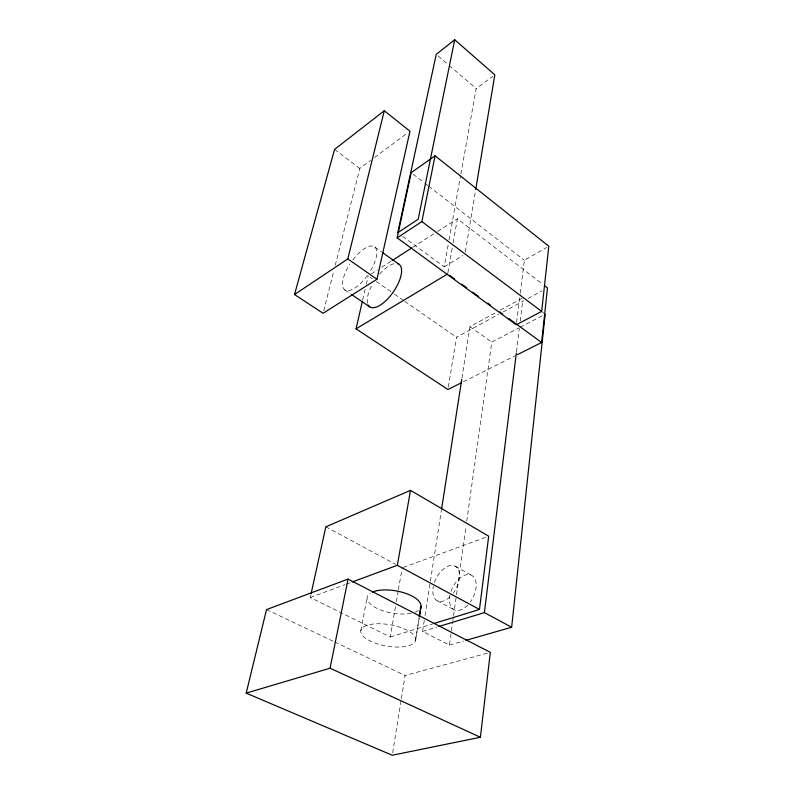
<?xml version="1.0" encoding="UTF-8"?>
<svg xmlns="http://www.w3.org/2000/svg" width="795" height="795" viewBox="0 0 795 795"><rect width="100%" height="100%" fill="white"/><g stroke="black" fill="none" stroke-linecap="round" stroke-linejoin="round"><path stroke-width="0.6" stroke-dasharray="3.98 2.98" d="M516.472 351.827L519.344 328.464M520.258 321.081L522.822 300.172M516.591 322.333L520.099 294.339M520.258 293.116L524.372 260.263L546.682 247.464M424.282 620.448L422.572 631.469L449.443 645.083L452.703 621.769M452.872 620.547L453.389 616.87M453.557 615.638L456.3 596.021M456.469 594.789L466.069 526.101M466.754 521.202L491.777 342.128L519.016 327.888M425.047 615.559L441.404 510.291M461.945 378.092L469.934 326.675L495.991 312.485M415.696 639.707L419.114 618.152M415.576 640.472A27.805 10.802 9.9 0 0 376.84 623.777A27.805 10.802 9.9 0 0 372.318 641.982A27.805 10.802 9.9 0 0 415.576 640.472L419.184 617.735M392.651 752.835L401.217 699.65M401.415 698.437L405.112 675.472L487.971 652.993M448.34 387.085L456.469 337.249L498.723 314.353M465.343 251.836L475.509 190.8M310.785 595.107L310.249 597.502L390.256 637.004L395.483 606.674M396.327 601.825L398.206 590.914M398.414 589.701L402.181 567.859M447.893 272.735L452.325 247.553M453.17 242.753L457.383 218.764L542.587 284.173M402.687 236.393L444.236 266.842L448.171 244.86M449.056 239.981L460.653 175.268M460.871 174.045L476.185 88.573L492.86 76.28M360.831 630.773L367.131 597.433M362.669 299.944L365.163 289.112M366.266 284.302L368.204 275.875M323.684 310.885L333.701 271.383M335.222 265.401L359.817 168.441L370.629 160.411M374.564 157.489L407.994 132.666M371.315 273.878L377.536 269.893M381.68 267.239L392.054 260.601M412.794 247.325L436.644 232.051M437.687 231.385L457.383 218.764M444.236 266.842L462.869 255.533M500.333 310.12L522.047 298.304M503.056 312.008L523.647 300.848M527.979 298.503L542.071 290.861M520.099 327.321L542.985 315.367M463.376 381.769L515.17 355.772M310.249 597.502L345.09 584.623M346.252 584.186L350.903 582.467M403.333 567.441L486.391 537.032M390.256 637.004L432.52 623.946M422.572 631.469L436.574 627.195M449.443 645.083L463.525 641.038M266.524 609.586L333.582 641.466M334.705 642.002L405.112 675.472M437.369 600.871L454.174 609.765M325.851 526.817L395.642 564.341M455.376 566.298L471.912 575.5M344.762 289.897L350.764 293.971M370.231 277.286L372.259 278.697M376.313 281.519L393.565 293.514M394.578 294.22L403.711 300.57M404.725 301.275L456.469 337.249M469.934 326.675L491.777 342.128M374.773 247.007L381.67 251.936M542.289 312.077L545.161 314.234M334.556 149.41L359.817 168.441M413.142 174.185L423.874 182.482M424.848 183.238L427.78 185.503M428.753 186.259L524.372 260.263M438.105 55.958L448.32 64.713M449.245 65.508L476.185 88.573M352.901 259.826A26.185 10.464 -55.5 0 1 374.634 246.897A26.185 10.464 -55.5 0 1 369.546 272.347M367.399 275.497A26.185 10.464 -55.5 0 1 344.931 290.006A26.185 10.464 -55.5 0 1 349.76 264.328M367.548 303.332A25.808 10.911 -55.4 0 1 372.368 284.372M379.553 274.116A25.808 10.911 -55.4 0 1 395.493 263.503M434.388 582.516A19.487 11.21 -62.8 0 1 455.197 566.209A19.487 11.21 -62.8 0 1 453.508 592.881M450 596.896A19.487 11.21 -62.8 0 1 436.743 600.513A19.487 11.21 -62.8 0 1 433.325 586.322M450.954 591.45A19.299 11.368 -63 0 1 471.733 575.401A19.299 11.368 -63 0 1 470.342 601.964M467.778 605.035A19.299 11.368 -63 0 1 453.895 609.616A19.299 11.368 -63 0 1 449.92 595.236M418.279 610.481A27.308 11.279 9.9 0 1 415.238 612.09M411.263 613.243A27.308 11.279 9.9 0 1 376.999 608.384A27.308 11.279 9.9 0 1 370.261 593.189"/><path stroke-width="1.19" d="M517.376 354.669L541.624 342.506L547.487 287.929L544.545 285.673M465.87 640.363L511.642 627.245L545.161 314.234M541.663 311.421L548.808 246.241L435.074 155.81L411.194 172.674L397.142 237.864L516.293 324.767L541.663 311.421L421.877 221.606L435.074 155.81M480.389 737.263L490.336 652.347L348.051 579.098L266.524 609.586L246.192 693.131L392.263 755.25L480.389 737.263L330.074 668.217L246.192 693.131M438.91 626.49L484.403 612.607L516.323 353.059M433.692 623.588L479.474 609.447L488.696 536.188L410.508 490.356L325.851 526.817L311.044 593.915M441.593 509.058L461.756 379.314M419.303 616.95L421.012 606.168M419.372 616.542L420.883 606.963M475.708 189.578L494.818 74.829L454.72 39.75L436.246 54.368L397.739 232.766L418.19 219.241L454.72 39.75M352.066 582.039L397.361 565.285L410.508 490.356M330.074 668.217L348.051 579.098M376.929 279.234L409.952 131.205L384.293 110.734L334.556 149.41L294.528 294.528L323.078 313.28L376.929 279.234L347.812 258.941L294.528 294.528M461.17 382.882L447.943 389.52L356.041 328.842L362.401 301.156M347.812 258.941L384.293 110.734M397.142 237.864L421.877 221.606M392.054 260.601L411.76 247.98M356.041 328.842L447.674 273.937M397.361 565.285L479.474 609.447M484.403 612.607L511.642 627.245M351.758 294.647L369.745 306.84M382.653 252.641L399.388 264.596M449.672 275.398L454.67 279.045M461.666 284.153L466.665 287.8M472.667 292.172L478.66 296.545M487.653 303.114L490.654 305.3M499.648 311.869L502.649 314.055M508.641 318.427L541.624 342.506M398.037 263.831A25.808 10.911 -55.4 0 1 392.601 292.948A25.808 10.911 -55.4 0 1 368.184 305.032M372.328 592.096A27.308 11.279 9.9 0 1 405.49 593.289A27.308 11.279 9.9 0 1 420.237 608.473"/></g></svg>
